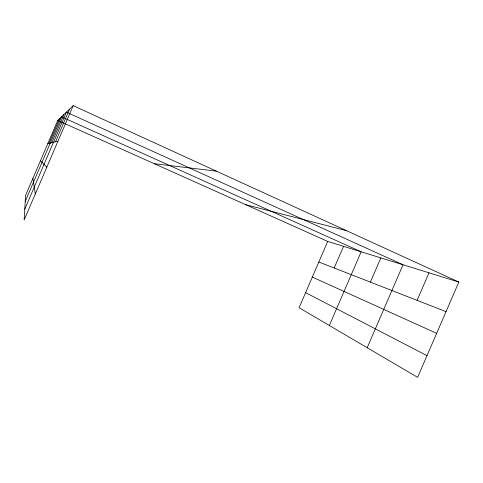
<?xml version="1.0" encoding="UTF-8"?>
<svg xmlns="http://www.w3.org/2000/svg" width="483" height="483" viewBox="0 0 483 483"><rect width="100%" height="100%" fill="white"/><g stroke="black" fill="none" stroke-linecap="round" stroke-linejoin="round"><path stroke-width="0.72" d="M73.205 105.656L57.755 120.454L25.581 195.446L24.15 219.988L73.205 105.656L458.85 282.06L417.608 377.344L299.092 307.719L327.703 241.422L458.85 282.06M48.94 143.445L59.524 118.758M25.231 201.441L61.528 116.844L361.163 251.788L329.334 325.488M51.759 142.727L63.798 114.664M24.778 209.193L66.406 112.171L403.039 264.762L367.183 347.718M55.545 141.773L69.528 109.182M334.194 267.999L343.552 246.33M370.395 282.126L380.864 257.892M417.101 300.348L429.013 272.81M47.769 143.735L57.972 141.157M154.282 163.713L216.342 171.133M245.762 204.701L346.516 230.675M318.822 262.003L446.044 311.644M57.755 120.454L327.703 241.422M312.308 277.091L436.656 333.33M305.6 292.638L426.99 355.669M40.445 160.809L46.809 167.184M32.904 178.39L35.307 193.985"/></g></svg>
